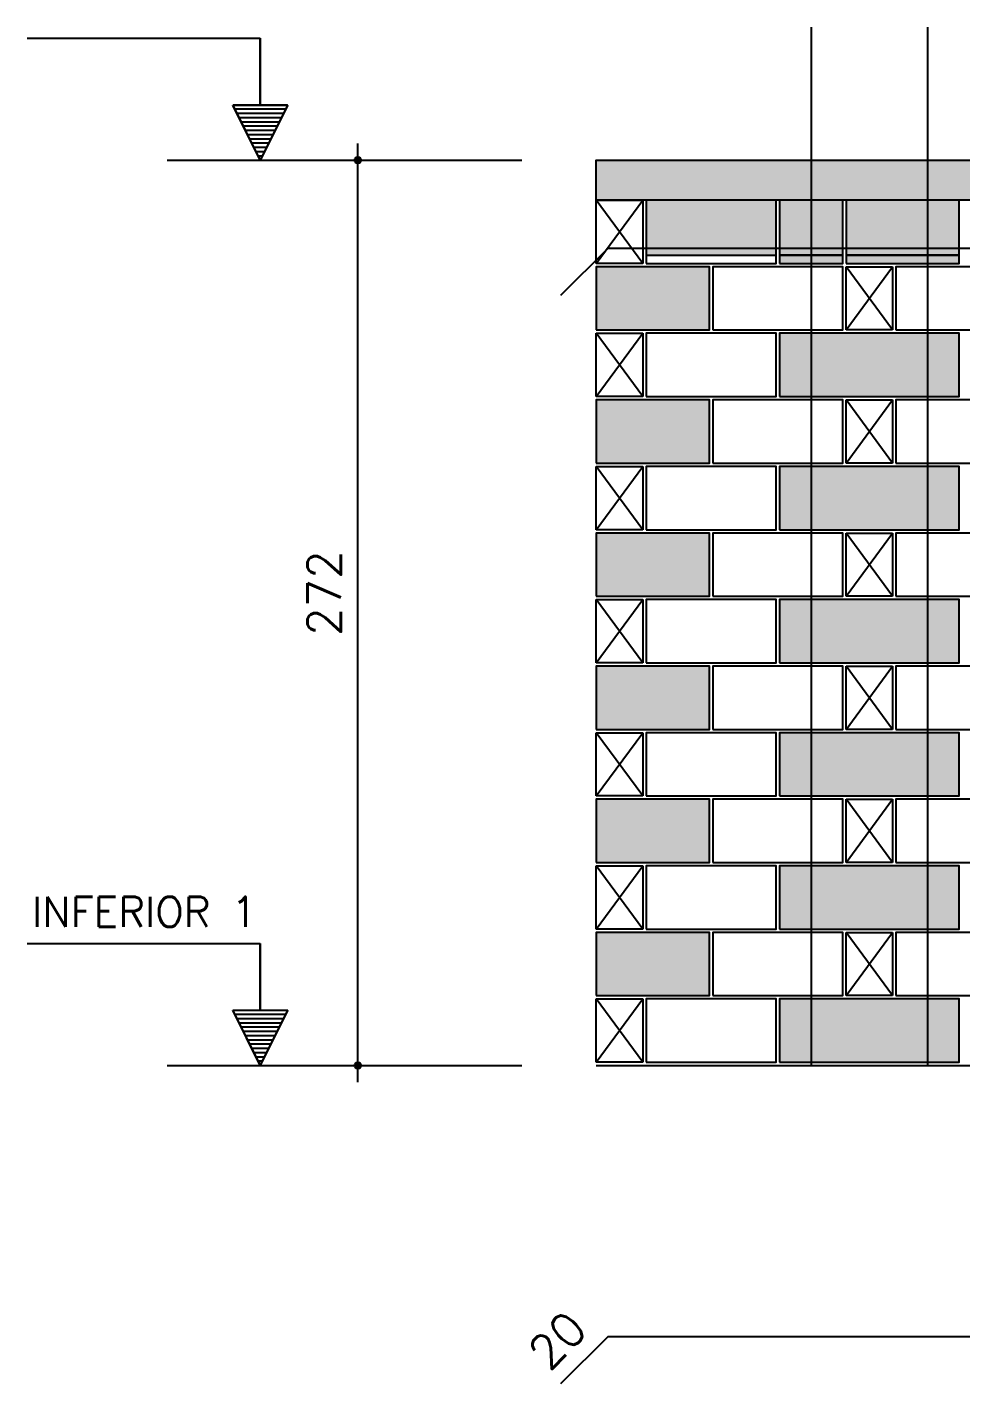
# Model space of a CAD drawing. Extents: x -1.9 to 86, y -1.6 to 60.9.
# Drawn here: x 51.05 to 56.66, y 31.59 to 39.75 of the extents above; entities that cross this region are included whole.
import ezdxf

# ---------------------------------------------------------------- set-up
doc = ezdxf.new("R2010")
doc.units = 0
doc.header["$MEASUREMENT"] = 0
for name, color, linetype in [('PENA_01', 1, 'CONTINUOUS'), ('PENA_02', 2, 'CONTINUOUS'), ('PENA_03', 3, 'CONTINUOUS'), ('PENA_05', 5, 'CONTINUOUS'), ('PENA_09', 254, 'CONTINUOUS'), ('PENA_11', 252, 'CONTINUOUS'), ('PENA_19', 240, 'CONTINUOUS'), ('PENA_21', 100, 'CONTINUOUS'), ('PENA_23', 50, 'CONTINUOUS')]:
    doc.layers.add(name, color=color, linetype=linetype)
doc.styles.get("Standard").update_dxf_attribs({"font": 'ROMANS.SHX'})

msp = doc.modelspace()

# ---------------------------------------------------------------- linework, layer by layer
at = {"layer": 'PENA_01', "linetype": 'Continuous'}
for p, q in [((51.893202, 38.945299), (54.024066, 38.945299)), ((54.771558, 38.375299), (55.551558, 38.375299)), ((55.571558, 38.375299), (55.951558, 38.375299)), ((55.971558, 38.375299), (56.651558, 38.375299)), ((51.893202, 33.505299), (54.024066, 33.505299))]:
    msp.add_line(p, q, dxfattribs=at)
at = {"layer": 'PENA_02', "linetype": 'Continuous'}
for p, q in [((54.471558, 38.325299), (54.471558, 38.705299)), ((54.471558, 38.705299), (54.751558, 38.705299)), ((54.751558, 38.705299), (54.751558, 38.325299)), ((54.751558, 38.325299), (54.471558, 38.325299)), ((55.971558, 37.925299), (55.971558, 38.305299)), ((55.971558, 38.305299), (56.251558, 38.305299)), ((56.251558, 38.305299), (56.251558, 37.925299)), ((56.251558, 37.925299), (55.971558, 37.925299)), ((54.471558, 37.525299), (54.471558, 37.905299)), ((54.471558, 37.905299), (54.751558, 37.905299)), ((54.751558, 37.905299), (54.751558, 37.525299)), ((54.751558, 37.525299), (54.471558, 37.525299)), ((55.971558, 37.125299), (55.971558, 37.505299)), ((55.971558, 37.505299), (56.251558, 37.505299)), ((56.251558, 37.505299), (56.251558, 37.125299)), ((54.471558, 36.725299), (54.471558, 37.105299)), ((54.471558, 37.105299), (54.751558, 37.105299)), ((54.751558, 37.105299), (54.751558, 36.725299)), ((56.251558, 37.125299), (55.971558, 37.125299)), ((54.751558, 36.725299), (54.471558, 36.725299)), ((55.971558, 36.325299), (55.971558, 36.705299)), ((55.971558, 36.705299), (56.251558, 36.705299)), ((56.251558, 36.705299), (56.251558, 36.325299)), ((54.471558, 35.925299), (54.471558, 36.305299)), ((54.471558, 36.305299), (54.751558, 36.305299)), ((54.751558, 36.305299), (54.751558, 35.925299)), ((56.251558, 36.325299), (55.971558, 36.325299)), ((54.751558, 35.925299), (54.471558, 35.925299)), ((55.971558, 35.525299), (55.971558, 35.905299)), ((55.971558, 35.905299), (56.251558, 35.905299)), ((56.251558, 35.905299), (56.251558, 35.525299)), ((54.471558, 35.125299), (54.471558, 35.505299)), ((54.471558, 35.505299), (54.751558, 35.505299)), ((54.751558, 35.505299), (54.751558, 35.125299)), ((56.251558, 35.525299), (55.971558, 35.525299)), ((54.751558, 35.125299), (54.471558, 35.125299)), ((55.971558, 34.725299), (55.971558, 35.105299)), ((55.971558, 35.105299), (56.251558, 35.105299)), ((56.251558, 35.105299), (56.251558, 34.725299)), ((54.471558, 34.325299), (54.471558, 34.705299)), ((54.471558, 34.705299), (54.751558, 34.705299)), ((54.751558, 34.705299), (54.751558, 34.325299)), ((56.251558, 34.725299), (55.971558, 34.725299)), ((54.751558, 34.325299), (54.471558, 34.325299)), ((55.971558, 33.925299), (55.971558, 34.305299)), ((55.971558, 34.305299), (56.251558, 34.305299)), ((56.251558, 34.305299), (56.251558, 33.925299)), ((56.251558, 33.925299), (55.971558, 33.925299)), ((54.471558, 33.525299), (54.471558, 33.905299)), ((54.471558, 33.905299), (54.751558, 33.905299)), ((54.751558, 33.905299), (54.751558, 33.525299)), ((54.751558, 33.525299), (54.471558, 33.525299)), ((54.471558, 33.505299), (64.451558, 33.505299))]:
    msp.add_line(p, q, dxfattribs=at)
for points in [[(54.471558, 38.705299), (54.471558, 38.945299), (64.451558, 38.945299), (64.451558, 38.705299), (54.471558, 38.705299)], [(54.771558, 38.325299), (55.551558, 38.325299), (55.551558, 38.705299), (54.771558, 38.705299), (54.771558, 38.325299)], [(55.571558, 38.325299), (55.951558, 38.325299), (55.951558, 38.705299), (55.571558, 38.705299), (55.571558, 38.325299)], [(55.971558, 38.325299), (56.651558, 38.325299), (56.651558, 38.705299), (55.971558, 38.705299), (55.971558, 38.325299)], [(54.471558, 37.925299), (55.151558, 37.925299), (55.151558, 38.305299), (54.471558, 38.305299), (54.471558, 37.925299)], [(55.171558, 37.925299), (55.951558, 37.925299), (55.951558, 38.305299), (55.171558, 38.305299), (55.171558, 37.925299)], [(56.271558, 37.925299), (57.051558, 37.925299), (57.051558, 38.305299), (56.271558, 38.305299), (56.271558, 37.925299)], [(54.771558, 37.525299), (55.551558, 37.525299), (55.551558, 37.905299), (54.771558, 37.905299), (54.771558, 37.525299)], [(55.571558, 37.525299), (56.651558, 37.525299), (56.651558, 37.905299), (55.571558, 37.905299), (55.571558, 37.525299)], [(54.471558, 37.125299), (55.151558, 37.125299), (55.151558, 37.505299), (54.471558, 37.505299), (54.471558, 37.125299)], [(55.171558, 37.125299), (55.951558, 37.125299), (55.951558, 37.505299), (55.171558, 37.505299), (55.171558, 37.125299)], [(56.271558, 37.125299), (57.051558, 37.125299), (57.051558, 37.505299), (56.271558, 37.505299), (56.271558, 37.125299)], [(54.771558, 36.725299), (55.551558, 36.725299), (55.551558, 37.105299), (54.771558, 37.105299), (54.771558, 36.725299)], [(55.571558, 36.725299), (56.651558, 36.725299), (56.651558, 37.105299), (55.571558, 37.105299), (55.571558, 36.725299)], [(54.471558, 36.325299), (55.151558, 36.325299), (55.151558, 36.705299), (54.471558, 36.705299), (54.471558, 36.325299)], [(55.171558, 36.325299), (55.951558, 36.325299), (55.951558, 36.705299), (55.171558, 36.705299), (55.171558, 36.325299)], [(56.271558, 36.325299), (57.051558, 36.325299), (57.051558, 36.705299), (56.271558, 36.705299), (56.271558, 36.325299)], [(54.771558, 35.925299), (55.551558, 35.925299), (55.551558, 36.305299), (54.771558, 36.305299), (54.771558, 35.925299)], [(55.571558, 35.925299), (56.651558, 35.925299), (56.651558, 36.305299), (55.571558, 36.305299), (55.571558, 35.925299)], [(54.471558, 35.525299), (55.151558, 35.525299), (55.151558, 35.905299), (54.471558, 35.905299), (54.471558, 35.525299)], [(55.171558, 35.525299), (55.951558, 35.525299), (55.951558, 35.905299), (55.171558, 35.905299), (55.171558, 35.525299)], [(56.271558, 35.525299), (57.051558, 35.525299), (57.051558, 35.905299), (56.271558, 35.905299), (56.271558, 35.525299)], [(54.771558, 35.125299), (55.551558, 35.125299), (55.551558, 35.505299), (54.771558, 35.505299), (54.771558, 35.125299)], [(55.571558, 35.125299), (56.651558, 35.125299), (56.651558, 35.505299), (55.571558, 35.505299), (55.571558, 35.125299)], [(54.471558, 34.725299), (55.151558, 34.725299), (55.151558, 35.105299), (54.471558, 35.105299), (54.471558, 34.725299)], [(55.171558, 34.725299), (55.951558, 34.725299), (55.951558, 35.105299), (55.171558, 35.105299), (55.171558, 34.725299)], [(56.271558, 34.725299), (57.051558, 34.725299), (57.051558, 35.105299), (56.271558, 35.105299), (56.271558, 34.725299)], [(54.771558, 34.325299), (55.551558, 34.325299), (55.551558, 34.705299), (54.771558, 34.705299), (54.771558, 34.325299)], [(55.571558, 34.325299), (56.651558, 34.325299), (56.651558, 34.705299), (55.571558, 34.705299), (55.571558, 34.325299)], [(54.471558, 33.925299), (55.151558, 33.925299), (55.151558, 34.305299), (54.471558, 34.305299), (54.471558, 33.925299)], [(55.171558, 33.925299), (55.951558, 33.925299), (55.951558, 34.305299), (55.171558, 34.305299), (55.171558, 33.925299)], [(56.271558, 33.925299), (57.051558, 33.925299), (57.051558, 34.305299), (56.271558, 34.305299), (56.271558, 33.925299)], [(54.771558, 33.525299), (55.551558, 33.525299), (55.551558, 33.905299), (54.771558, 33.905299), (54.771558, 33.525299)], [(55.571558, 33.525299), (56.651558, 33.525299), (56.651558, 33.905299), (55.571558, 33.905299), (55.571558, 33.525299)]]:
    msp.add_lwpolyline(points, dxfattribs=at)
for centre, radius in [((53.039348, 38.945299), 0.02), ((53.039348, 38.945299), 0.01), ((53.039348, 33.505299), 0.02), ((53.039348, 33.505299), 0.01)]:
    msp.add_circle(centre, radius, dxfattribs=at)
at = {"layer": 'PENA_03', "linetype": 'Continuous'}
for p, q in [((52.452201, 39.677164), (51.052201, 39.677164)), ((52.452201, 39.277164), (52.452201, 39.677164)), ((52.453601, 39.277164), (52.453601, 39.678564)), ((52.452901, 38.945299), (52.286968, 39.277164)), ((52.286968, 39.277164), (52.452201, 39.277164)), ((52.452901, 38.948421), (52.289224, 39.275773)), ((52.616577, 39.275773), (52.289224, 39.275773)), ((52.60607, 39.251636), (52.299731, 39.251636)), ((52.593306, 39.226108), (52.312496, 39.226108)), ((52.618834, 39.277164), (52.452901, 38.945299)), ((52.616577, 39.275774), (52.452901, 38.94842)), ((52.453601, 39.277164), (52.618834, 39.277164)), ((52.580542, 39.20058), (52.32526, 39.20058)), ((52.567777, 39.175052), (52.338024, 39.175052)), ((52.555013, 39.149524), (52.350788, 39.149524)), ((52.542249, 39.123996), (52.363552, 39.123996)), ((52.529485, 39.098468), (52.376316, 39.098468)), ((52.516721, 39.07294), (52.38908, 39.07294)), ((52.503957, 39.047412), (52.401844, 39.047412)), ((52.491193, 39.021884), (52.414608, 39.021884)), ((52.478429, 38.996355), (52.427372, 38.996355)), ((53.039348, 33.404766), (53.039348, 39.045299)), ((52.465665, 38.970827), (52.440137, 38.970827)), ((54.751558, 38.325299), (54.471558, 38.705299)), ((54.471558, 38.325299), (54.751558, 38.705299)), ((56.251558, 37.925299), (55.971558, 38.305299)), ((55.971558, 37.925299), (56.251558, 38.305299)), ((54.751558, 37.525299), (54.471558, 37.905299)), ((54.471558, 37.525299), (54.751558, 37.905299)), ((56.251558, 37.125299), (55.971558, 37.505299)), ((55.971558, 37.125299), (56.251558, 37.505299)), ((54.751558, 36.725299), (54.471558, 37.105299)), ((54.471558, 36.725299), (54.751558, 37.105299)), ((56.251558, 36.325299), (55.971558, 36.705299)), ((55.971558, 36.325299), (56.251558, 36.705299)), ((54.751558, 35.925299), (54.471558, 36.305299)), ((54.471558, 35.925299), (54.751558, 36.305299)), ((56.251558, 35.525299), (55.971558, 35.905299)), ((55.971558, 35.525299), (56.251558, 35.905299)), ((54.751558, 35.125299), (54.471558, 35.505299)), ((54.471558, 35.125299), (54.751558, 35.505299)), ((56.251558, 34.725299), (55.971558, 35.105299)), ((55.971558, 34.725299), (56.251558, 35.105299)), ((54.751558, 34.325299), (54.471558, 34.705299)), ((54.471558, 34.325299), (54.751558, 34.705299)), ((56.251558, 33.925299), (55.971558, 34.305299)), ((55.971558, 33.925299), (56.251558, 34.305299)), ((52.452201, 34.237164), (51.052201, 34.237164)), ((52.452201, 33.837164), (52.452201, 34.237164)), ((52.453601, 33.837164), (52.453601, 34.238564)), ((52.452901, 33.505299), (52.286968, 33.837164)), ((52.286968, 33.837164), (52.452201, 33.837164)), ((52.452901, 33.508421), (52.289224, 33.835773)), ((52.616577, 33.835773), (52.289224, 33.835773)), ((52.618834, 33.837164), (52.452901, 33.505299)), ((52.616577, 33.835774), (52.452901, 33.50842)), ((52.453601, 33.837164), (52.618834, 33.837164)), ((54.751558, 33.525299), (54.471558, 33.905299)), ((54.471558, 33.525299), (54.751558, 33.905299)), ((52.60607, 33.811636), (52.299731, 33.811636)), ((52.593306, 33.786108), (52.312496, 33.786108)), ((52.580542, 33.76058), (52.32526, 33.76058)), ((52.567777, 33.735052), (52.338024, 33.735052)), ((52.555013, 33.709524), (52.350788, 33.709524)), ((52.542249, 33.683996), (52.363552, 33.683996)), ((52.529485, 33.658468), (52.376316, 33.658468)), ((52.516721, 33.63294), (52.38908, 33.63294)), ((52.503957, 33.607412), (52.401844, 33.607412)), ((52.491193, 33.581884), (52.414608, 33.581884)), ((52.478429, 33.556355), (52.427372, 33.556355)), ((52.465665, 33.530827), (52.440137, 33.530827))]:
    msp.add_line(p, q, dxfattribs=at)
at = {"layer": 'PENA_05', "linetype": 'Continuous'}
for p, q in [((54.5399, 38.415299), (54.257057, 38.132456)), ((64.351558, 38.415299), (54.5399, 38.415299)), ((54.5399, 31.875011), (54.257057, 31.592168)), ((64.351558, 31.875011), (54.5399, 31.875011))]:
    msp.add_line(p, q, dxfattribs=at)
for points in [[(55.761558, 39.745299), (55.761558, 33.505299)], [(56.461558, 39.745299), (56.461558, 33.505299)]]:
    msp.add_lwpolyline(points, dxfattribs=at)
at = {"layer": 'PENA_09', "linetype": 'Continuous'}
for points in [[(54.771558, 38.375299), (55.551558, 38.375299), (55.551558, 38.705299), (54.771558, 38.705299), (54.771558, 38.375299)], [(55.571558, 38.375299), (55.951558, 38.375299), (55.951558, 38.705299), (55.571558, 38.705299), (55.571558, 38.375299)], [(55.971558, 38.375299), (56.651558, 38.375299), (56.651558, 38.705299), (55.971558, 38.705299), (55.971558, 38.375299)]]:
    msp.add_lwpolyline(points, dxfattribs=at)
for points in [[(54.771558, 38.375299), (55.551558, 38.375299), (55.551558, 38.705299)], [(54.771558, 38.375299), (55.551558, 38.705299), (54.771558, 38.705299)], [(54.771558, 38.375299), (54.771558, 38.705299), (54.771558, 38.375299)], [(55.571558, 38.375299), (55.951558, 38.375299), (55.951558, 38.705299)], [(55.571558, 38.375299), (55.951558, 38.705299), (55.571558, 38.705299)], [(55.571558, 38.375299), (55.571558, 38.705299), (55.571558, 38.375299)], [(55.971558, 38.375299), (56.651558, 38.375299), (56.651558, 38.705299)], [(55.971558, 38.375299), (56.651558, 38.705299), (55.971558, 38.705299)], [(55.971558, 38.375299), (55.971558, 38.705299), (55.971558, 38.375299)]]:
    msp.add_solid(points, dxfattribs=at)
at = {"layer": 'PENA_11', "linetype": 'Continuous'}
for points in [[(54.471558, 38.705299), (54.471558, 38.945299), (64.451558, 38.945299)], [(54.471558, 38.705299), (64.451558, 38.945299), (64.451558, 38.705299)], [(54.471558, 38.705299), (64.451558, 38.705299), (54.471558, 38.705299)]]:
    msp.add_solid(points, dxfattribs=at)
at = {"layer": 'PENA_19', "linetype": 'Continuous'}
for points in [[(55.571558, 37.525299), (56.651558, 37.525299), (56.651558, 37.905299), (55.571558, 37.905299), (55.571558, 37.525299)], [(55.571558, 36.725299), (56.651558, 36.725299), (56.651558, 37.105299), (55.571558, 37.105299), (55.571558, 36.725299)], [(55.571558, 35.925299), (56.651558, 35.925299), (56.651558, 36.305299), (55.571558, 36.305299), (55.571558, 35.925299)], [(55.571558, 35.125299), (56.651558, 35.125299), (56.651558, 35.505299), (55.571558, 35.505299), (55.571558, 35.125299)], [(55.571558, 34.325299), (56.651558, 34.325299), (56.651558, 34.705299), (55.571558, 34.705299), (55.571558, 34.325299)], [(55.571558, 33.525299), (56.651558, 33.525299), (56.651558, 33.905299), (55.571558, 33.905299), (55.571558, 33.525299)]]:
    msp.add_lwpolyline(points, dxfattribs=at)
for points in [[(55.571558, 37.525299), (56.651558, 37.525299), (56.651558, 37.905299)], [(55.571558, 37.525299), (56.651558, 37.905299), (55.571558, 37.905299)], [(55.571558, 37.525299), (55.571558, 37.905299), (55.571558, 37.525299)], [(55.571558, 36.725299), (56.651558, 36.725299), (56.651558, 37.105299)], [(55.571558, 36.725299), (56.651558, 37.105299), (55.571558, 37.105299)], [(55.571558, 36.725299), (55.571558, 37.105299), (55.571558, 36.725299)], [(55.571558, 35.925299), (56.651558, 35.925299), (56.651558, 36.305299)], [(55.571558, 35.925299), (56.651558, 36.305299), (55.571558, 36.305299)], [(55.571558, 35.925299), (55.571558, 36.305299), (55.571558, 35.925299)], [(55.571558, 35.125299), (56.651558, 35.125299), (56.651558, 35.505299)], [(55.571558, 35.125299), (56.651558, 35.505299), (55.571558, 35.505299)], [(55.571558, 35.125299), (55.571558, 35.505299), (55.571558, 35.125299)], [(55.571558, 34.325299), (56.651558, 34.325299), (56.651558, 34.705299)], [(55.571558, 34.325299), (56.651558, 34.705299), (55.571558, 34.705299)], [(55.571558, 34.325299), (55.571558, 34.705299), (55.571558, 34.325299)], [(55.571558, 33.525299), (56.651558, 33.525299), (56.651558, 33.905299)], [(55.571558, 33.525299), (56.651558, 33.905299), (55.571558, 33.905299)], [(55.571558, 33.525299), (55.571558, 33.905299), (55.571558, 33.525299)]]:
    msp.add_solid(points, dxfattribs=at)
at = {"layer": 'PENA_21', "linetype": 'Continuous'}
for points in [[(55.971558, 38.325299), (56.651558, 38.325299), (56.651558, 38.375299), (55.971558, 38.375299), (55.971558, 38.325299)], [(54.471558, 37.925299), (55.151558, 37.925299), (55.151558, 38.305299), (54.471558, 38.305299), (54.471558, 37.925299)], [(54.471558, 37.125299), (55.151558, 37.125299), (55.151558, 37.505299), (54.471558, 37.505299), (54.471558, 37.125299)], [(54.471558, 36.325299), (55.151558, 36.325299), (55.151558, 36.705299), (54.471558, 36.705299), (54.471558, 36.325299)], [(54.471558, 35.525299), (55.151558, 35.525299), (55.151558, 35.905299), (54.471558, 35.905299), (54.471558, 35.525299)], [(54.471558, 34.725299), (55.151558, 34.725299), (55.151558, 35.105299), (54.471558, 35.105299), (54.471558, 34.725299)], [(54.471558, 33.925299), (55.151558, 33.925299), (55.151558, 34.305299), (54.471558, 34.305299), (54.471558, 33.925299)]]:
    msp.add_lwpolyline(points, dxfattribs=at)
for points in [[(55.971558, 38.325299), (56.651558, 38.325299), (56.651558, 38.375299)], [(55.971558, 38.325299), (56.651558, 38.375299), (55.971558, 38.375299)], [(55.971558, 38.325299), (55.971558, 38.375299), (55.971558, 38.325299)], [(54.471558, 37.925299), (55.151558, 37.925299), (55.151558, 38.305299)], [(54.471558, 37.925299), (55.151558, 38.305299), (54.471558, 38.305299)], [(54.471558, 37.925299), (54.471558, 38.305299), (54.471558, 37.925299)], [(54.471558, 37.125299), (55.151558, 37.125299), (55.151558, 37.505299)], [(54.471558, 37.125299), (55.151558, 37.505299), (54.471558, 37.505299)], [(54.471558, 37.125299), (54.471558, 37.505299), (54.471558, 37.125299)], [(54.471558, 36.325299), (55.151558, 36.325299), (55.151558, 36.705299)], [(54.471558, 36.325299), (55.151558, 36.705299), (54.471558, 36.705299)], [(54.471558, 36.325299), (54.471558, 36.705299), (54.471558, 36.325299)], [(54.471558, 35.525299), (55.151558, 35.525299), (55.151558, 35.905299)], [(54.471558, 35.525299), (55.151558, 35.905299), (54.471558, 35.905299)], [(54.471558, 35.525299), (54.471558, 35.905299), (54.471558, 35.525299)], [(54.471558, 34.725299), (55.151558, 34.725299), (55.151558, 35.105299)], [(54.471558, 34.725299), (55.151558, 35.105299), (54.471558, 35.105299)], [(54.471558, 34.725299), (54.471558, 35.105299), (54.471558, 34.725299)], [(54.471558, 33.925299), (55.151558, 33.925299), (55.151558, 34.305299)], [(54.471558, 33.925299), (55.151558, 34.305299), (54.471558, 34.305299)], [(54.471558, 33.925299), (54.471558, 34.305299), (54.471558, 33.925299)]]:
    msp.add_solid(points, dxfattribs=at)
at = {"layer": 'PENA_23', "linetype": 'Continuous'}
msp.add_lwpolyline([(55.571558, 38.325299), (55.951558, 38.325299), (55.951558, 38.375299), (55.571558, 38.375299), (55.571558, 38.325299)], dxfattribs=at)
for points in [[(55.571558, 38.325299), (55.951558, 38.325299), (55.951558, 38.375299)], [(55.571558, 38.325299), (55.951558, 38.375299), (55.571558, 38.375299)], [(55.571558, 38.325299), (55.571558, 38.375299), (55.571558, 38.325299)]]:
    msp.add_solid(points, dxfattribs=at)

# ---------------------------------------------------------------- texts
at = {"layer": 'PENA_03', "linetype": 'Continuous'}
for s, rotation, p in [('272', 90, (52.937044, 36.086696)), ('20', 45, (54.186346, 31.662879))]:
    msp.add_text(s, height=0.2, rotation=rotation, dxfattribs=at).set_placement(p)
msp.add_text('INFERIOR 1', height=0.18, dxfattribs=at).set_placement((51.082473, 34.339038))

doc.saveas('drawing.dxf')
